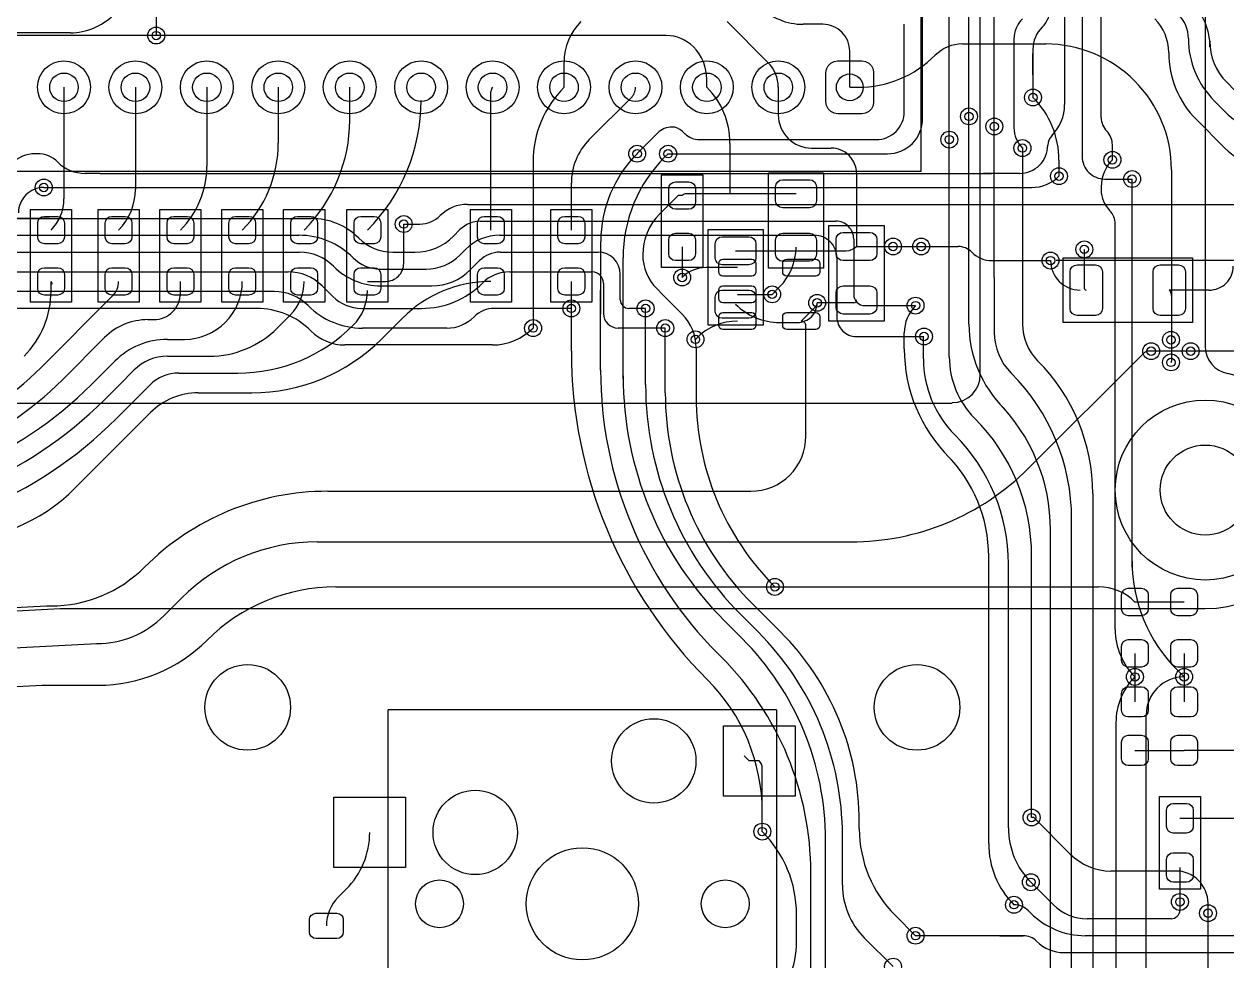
# Model space of a CAD drawing. Header units: millimetres. Extents: x -180 to 205, y -360 to 140.
# Drawn here: x 140 to 182.77, y 84.15 to 117.46 of the extents above; entities that cross this region are included whole.
import ezdxf

# ---------------------------------------------------------------- set-up
doc = ezdxf.new("R2010")
doc.units = ezdxf.units.MM
for name, color, linetype, lineweight, true_color in [('bordo3', 86, 'Continuous', 25, 0x108001), ('livello 1', 216, 'Continuous', 25, 0x800080), ('livello 2', 1, 'Continuous', 25, 0xff0000), ('livello 3', 30, 'Continuous', 25, 0xff7f00), ('livello 4', 136, 'Continuous', 25, 0x008080)]:
    doc.layers.add(name, color=color, linetype=linetype, lineweight=lineweight, true_color=true_color)

msp = doc.modelspace()

# ---------------------------------------------------------------- linework, layer by layer
at = {"layer": 'bordo3'}
for p, q in [((174, 105), (174, 129)), ((182, 129), (182, 106.012)), ((120.065, 95.574), (141.282, 96.685)), ((141.282, 96.685), (182, 96.679))]:
    msp.add_line(p, q, dxfattribs=at)
at = {"layer": 'bordo3', "flags": 128}
for points in [[(174, 104.925), (174, 105)], [(173, 103.97), (119.157, 103.97)]]:
    msp.add_lwpolyline(points, dxfattribs=at)
at = {"layer": 'bordo3'}
for radius in [3.2, 1.6]:
    msp.add_circle((182, 100.894), radius, dxfattribs=at)
for centre, radius, start, end in [((183, 106.012), 1, 180, 258.9442), ((173, 105), 1, 270, 0), ((182, 100.894), 4.215, 269.991, 78.9442)]:
    msp.add_arc(centre, radius, start, end, dxfattribs=at)
at = {"layer": 'livello 1', "color": 163, "true_color": 0x4d7fc4, "flags": 128}
for points in [[(144.7, 127.75), (144.7, 117.05)], [(177.625, 121.544), (177.625, 112.753)], [(178.3, 114.133), (178.3, 121.789)], [(177, 121.45), (177, 114.598)], [(171.952, 114.102), (171.952, 119.025)], [(173.6, 114.177), (173.6, 119.326)], [(174.5, 113.819), (174.5, 119.167)], [(172.9, 113.35), (172.9, 118.65)], [(171.3, 114.35), (171.3, 117.459)], [(141.647, 117.15), (136.5, 117.15)], [(175.2, 116.926), (175.2, 113.774)], [(175.875, 116.564), (175.875, 115.65)], [(175.875, 115.65), (175.875, 116.409)], [(159.2, 115.21), (159.2, 116.101)], [(168.51, 115.725), (168.531, 115.856), (168.591, 115.975), (168.685, 116.069), (168.804, 116.129), (168.935, 116.15), (169.785, 116.15), (169.916, 116.129), (170.035, 116.069), (170.129, 115.975), (170.189, 115.856), (170.21, 115.725), (170.21, 114.695), (170.189, 114.564), (170.129, 114.445), (170.035, 114.351), (169.916, 114.291), (169.785, 114.27), (168.935, 114.27), (168.804, 114.291), (168.685, 114.351), (168.591, 114.445), (168.531, 114.564), (168.51, 114.695), (168.51, 115.725)], [(175.875, 115.65), (175.875, 114.85)], [(162.248, 113.302), (162.531, 113.586)], [(163.4, 113.65), (163.48, 113.57)], [(164.011, 113.35), (170.3, 113.35)], [(162.248, 113.302), (161.803, 112.858)], [(162.248, 113.302), (161.943, 112.998)], [(178.7, 112.633), (178.7, 113.167)], [(140.476, 112.85), (140.4, 112.85)], [(162.9, 112.85), (170.7, 112.85)], [(142.7, 112.15), (142.166, 112.15)], [(142.7, 112.15), (174.1, 112.15)], [(175.4, 112.15), (174.1, 112.15)], [(174.1, 112.15), (174.4, 112.15)], [(140.7, 111.65), (175.834, 111.65)], [(178.428, 111.95), (179.4, 111.95)], [(155.766, 111.05), (174.5, 111.05)], [(174.5, 111.05), (181.7, 111.05)], [(181.7, 111.05), (193.5, 111.05)], [(181.7, 111.05), (184.4, 111.05)], [(140.9, 110.55), (133.049, 110.55)], [(138.731, 110.55), (140.8, 110.55)], [(140.8, 110.55), (140.9, 110.55)], [(140.9, 110.55), (150.21, 110.55)], [(156.224, 110.45), (160.9, 110.45)], [(160.9, 110.45), (167.5, 110.45)], [(167.5, 110.45), (168.866, 110.45)], [(139.4, 109.95), (140.6, 109.95)], [(140.6, 109.95), (149.769, 109.95)], [(140.6, 109.95), (140.7, 109.95)], [(153.5, 110.35), (154.076, 110.35)], [(155.266, 109.916), (155.5, 110.15)], [(156.907, 109.95), (157.6, 109.95)], [(157.6, 109.95), (167.3, 109.95)], [(167.3, 109.95), (168.1, 109.95)], [(169.5, 109.816), (169.5, 107.85)], [(170.9, 109.55), (173.217, 109.55)], [(137.9, 109.35), (149.793, 109.35)], [(153.107, 109.35), (153.9, 109.35)], [(155.495, 109.245), (155.7, 109.45)], [(156.924, 109.35), (160.41, 109.35)], [(164.7, 108.95), (164.711, 109.007), (164.744, 109.056), (164.793, 109.089), (164.85, 109.1), (165.875, 109.1), (165.932, 109.089), (165.981, 109.056), (166.014, 109.007), (166.025, 108.95), (166.025, 108.65), (166.014, 108.593), (165.981, 108.544), (165.932, 108.511), (165.875, 108.5), (164.85, 108.5), (164.793, 108.511), (164.744, 108.544), (164.711, 108.593), (164.7, 108.65), (164.7, 108.95)], [(166.975, 108.95), (166.986, 109.007), (167.019, 109.056), (167.068, 109.089), (167.125, 109.1), (168.15, 109.1), (168.207, 109.089), (168.256, 109.056), (168.289, 109.007), (168.3, 108.95), (168.3, 108.65), (168.289, 108.593), (168.256, 108.544), (168.207, 108.511), (168.15, 108.5), (167.125, 108.5), (167.068, 108.511), (167.019, 108.544), (166.986, 108.593), (166.975, 108.65), (166.975, 108.95)], [(168.9, 109.15), (168.9, 107.05)], [(132.049, 108.65), (149.393, 108.65)], [(152.666, 108.75), (154.3, 108.75)], [(155.866, 108.716), (156.2, 109.05)], [(157.266, 108.65), (159.7, 108.65)], [(159.7, 108.65), (160.2, 108.65)], [(159.7, 108.65), (160.193, 108.65)], [(165.363, 108.8), (164.245, 108.8)], [(174.424, 109.05), (176.5, 109.05)], [(177.8, 109.05), (176.7, 109.05)], [(191.35, 109.05), (177.8, 109.05)], [(160.6, 108.25), (160.6, 107.169)], [(161.2, 107.65), (161.2, 108.56)], [(148.893, 107.95), (131.631, 107.95)], [(150.6, 108.15), (150.976, 107.774)], [(152.69, 108.15), (154.5, 108.15)], [(164.7, 108), (164.711, 108.057), (164.744, 108.106), (164.793, 108.139), (164.85, 108.15), (165.875, 108.15), (165.932, 108.139), (165.981, 108.106), (166.014, 108.057), (166.025, 108), (166.025, 107.7), (166.014, 107.643), (165.981, 107.594), (165.932, 107.561), (165.875, 107.55), (164.85, 107.55), (164.793, 107.561), (164.744, 107.594), (164.711, 107.643), (164.7, 107.7), (164.7, 108)], [(165.363, 107.85), (166.6, 107.85)], [(168.138, 107.401), (167.638, 106.9)], [(169.9, 107.45), (171.7, 107.45)], [(147.8, 107.35), (130.3, 107.35)], [(148.269, 107.35), (147.8, 107.35)], [(152, 107.35), (154.127, 107.35)], [(159.46, 107.35), (156.724, 107.35)], [(162.1, 107.35), (161.5, 107.35)], [(164.7, 107.05), (164.711, 107.107), (164.744, 107.156), (164.793, 107.189), (164.85, 107.2), (165.875, 107.2), (165.932, 107.189), (165.981, 107.156), (166.014, 107.107), (166.025, 107.05), (166.025, 106.75), (166.014, 106.693), (165.981, 106.644), (165.932, 106.611), (165.875, 106.6), (164.85, 106.6), (164.793, 106.611), (164.744, 106.644), (164.711, 106.693), (164.7, 106.75), (164.7, 107.05)], [(166.975, 107.05), (166.986, 107.107), (167.019, 107.156), (167.068, 107.189), (167.125, 107.2), (168.15, 107.2), (168.207, 107.189), (168.256, 107.156), (168.289, 107.107), (168.3, 107.05), (168.3, 106.75), (168.289, 106.693), (168.256, 106.644), (168.207, 106.611), (168.15, 106.6), (167.125, 106.6), (167.068, 106.611), (167.019, 106.644), (166.986, 106.693), (166.975, 106.75), (166.975, 107.05)], [(155.034, 106.65), (152.031, 106.65)], [(162.8, 106.65), (161.12, 106.65)], [(167.8, 102.809), (167.8, 106.737)], [(163.93, 106.306), (163.873, 106.25)], [(169.6, 106.35), (172, 106.35)], [(153.5, 106.05), (151.407, 106.05)], [(156.652, 106.05), (153.5, 106.05)], [(179.803, 105.753), (175.716, 101.666)], [(191.282, 105.832), (179.993, 105.832)], [(150.8, 100.85), (165.841, 100.85)], [(150.428, 99.05), (169.4, 99.05)], [(151.087, 97.45), (178.202, 97.45)], [(179.263, 96.425), (179.172, 96.443), (179.095, 96.495), (179.043, 96.572), (179.025, 96.662), (179.025, 97.162), (179.043, 97.253), (179.095, 97.33), (179.172, 97.382), (179.263, 97.4), (179.738, 97.4), (179.828, 97.382), (179.905, 97.33), (179.957, 97.253), (179.975, 97.162), (179.975, 96.662), (179.957, 96.572), (179.905, 96.495), (179.828, 96.443), (179.738, 96.425), (179.263, 96.425)], [(181.013, 96.425), (180.922, 96.443), (180.845, 96.495), (180.793, 96.572), (180.775, 96.662), (180.775, 97.162), (180.793, 97.253), (180.845, 97.33), (180.922, 97.382), (181.013, 97.4), (181.488, 97.4), (181.578, 97.382), (181.655, 97.33), (181.707, 97.253), (181.725, 97.162), (181.725, 96.662), (181.707, 96.572), (181.655, 96.495), (181.578, 96.443), (181.488, 96.425), (181.013, 96.425)], [(125.1, 95.95), (140.8, 96.773)], [(140.8, 96.773), (140.957, 96.773)], [(144.975, 96.425), (145.6, 97.05)], [(181.25, 96.912), (179.5, 96.912)], [(8.982, 88.432), (142.582, 95.434)], [(179.263, 94.6), (179.172, 94.618), (179.095, 94.67), (179.043, 94.747), (179.025, 94.837), (179.025, 95.337), (179.043, 95.428), (179.095, 95.505), (179.172, 95.557), (179.263, 95.575), (179.738, 95.575), (179.828, 95.557), (179.905, 95.505), (179.957, 95.428), (179.975, 95.337), (179.975, 94.837), (179.957, 94.747), (179.905, 94.67), (179.828, 94.618), (179.738, 94.6), (179.263, 94.6)], [(181.013, 94.6), (180.922, 94.618), (180.845, 94.67), (180.793, 94.747), (180.775, 94.837), (180.775, 95.337), (180.793, 95.428), (180.845, 95.505), (180.922, 95.557), (181.013, 95.575), (181.488, 95.575), (181.578, 95.557), (181.655, 95.505), (181.707, 95.428), (181.725, 95.337), (181.725, 94.837), (181.707, 94.747), (181.655, 94.67), (181.578, 94.618), (181.488, 94.6), (181.013, 94.6)], [(179.5, 95.087), (179.5, 93.362)], [(181.25, 95.087), (181.25, 93.362)], [(7.036, 86.95), (140.636, 93.952)], [(140.636, 93.952), (142.641, 93.952)], [(179.738, 93.9), (179.828, 93.882), (179.905, 93.83), (179.957, 93.753), (179.975, 93.662), (179.975, 93.062), (179.957, 92.972), (179.905, 92.895), (179.828, 92.843), (179.738, 92.825), (179.263, 92.825), (179.172, 92.843), (179.095, 92.895), (179.043, 92.972), (179.025, 93.062), (179.025, 93.662), (179.043, 93.753), (179.095, 93.83), (179.172, 93.882), (179.263, 93.9), (179.738, 93.9)], [(181.488, 93.9), (181.578, 93.882), (181.655, 93.83), (181.707, 93.753), (181.725, 93.662), (181.725, 93.062), (181.707, 92.972), (181.655, 92.895), (181.578, 92.843), (181.488, 92.825), (181.013, 92.825), (180.922, 92.843), (180.845, 92.895), (180.793, 92.972), (180.775, 93.062), (180.775, 93.662), (180.793, 93.753), (180.845, 93.83), (180.922, 93.882), (181.013, 93.9), (181.488, 93.9)], [(164.867, 90.013), (164.867, 92.513), (167.417, 92.513), (167.417, 90.013), (164.867, 90.013)], [(179.738, 92.175), (179.828, 92.157), (179.905, 92.105), (179.957, 92.028), (179.975, 91.937), (179.975, 91.337), (179.957, 91.247), (179.905, 91.17), (179.828, 91.118), (179.738, 91.1), (179.263, 91.1), (179.172, 91.118), (179.095, 91.17), (179.043, 91.247), (179.025, 91.337), (179.025, 91.937), (179.043, 92.028), (179.095, 92.105), (179.172, 92.157), (179.263, 92.175), (179.738, 92.175)], [(181.488, 92.175), (181.578, 92.157), (181.655, 92.105), (181.707, 92.028), (181.725, 91.937), (181.725, 91.337), (181.707, 91.247), (181.655, 91.17), (181.578, 91.118), (181.488, 91.1), (181.013, 91.1), (180.922, 91.118), (180.845, 91.17), (180.793, 91.247), (180.775, 91.337), (180.775, 91.937), (180.793, 92.028), (180.845, 92.105), (180.922, 92.157), (181.013, 92.175), (181.488, 92.175)], [(179.5, 91.637), (181.25, 91.637)], [(191.1, 91.637), (181.25, 91.637)], [(165.787, 91.263), (165.6, 91.45)], [(166.142, 91.263), (165.787, 91.263)], [(166.25, 88.75), (166.25, 91.001)], [(151.017, 87.473), (151.017, 89.973), (153.567, 89.973), (153.567, 87.473), (151.017, 87.473)], [(175.9, 89.25), (175.826, 89.25)], [(177.2, 87.95), (175.9, 89.25)], [(180.955, 87.35), (178.649, 87.35)], [(176.6, 86.15), (175.8, 86.95)], [(151.174, 86.424), (151.457, 86.707)], [(181.1, 86.25), (181.1, 85.966)], [(182.1, 85.85), (182.1, 86.205)], [(151.125, 85.85), (151.211, 85.833), (151.284, 85.784), (151.333, 85.711), (151.35, 85.625), (151.35, 85.175), (151.333, 85.089), (151.284, 85.016), (151.211, 84.967), (151.125, 84.95), (150.375, 84.95), (150.289, 84.967), (150.216, 85.016), (150.167, 85.089), (150.15, 85.175), (150.15, 85.625), (150.167, 85.711), (150.216, 85.784), (150.289, 85.833), (150.375, 85.85), (151.125, 85.85)], [(175.8, 85.85), (175.712, 85.938)], [(178.9, 85.65), (177.807, 85.65)], [(180.784, 85.65), (178.9, 85.65)], [(175.53, 85.05), (171.7, 85.05)], [(174.7, 85.05), (175.53, 85.05)], [(191.2, 85.05), (177.731, 85.05)], [(176.978, 84.45), (195.337, 84.45)]]:
    msp.add_lwpolyline(points, dxfattribs=at)
for points in [[(141.647, 117.15, 0.414214), (143.8, 119.303)], [(176.2, 117.35, 0.198914), (176.5, 118.074)], [(175.5, 117.65, 0.198914), (175.2, 116.926)], [(159.8, 117.55, 0.198912), (159.2, 116.101)], [(176.2, 117.35, 0.198911), (175.875, 116.564)], [(170.3, 113.35, 0.414214), (171.3, 114.35)], [(176.541, 113.491, 0.198911), (177, 114.598)], [(163.043, 113.798, 0.198885), (162.531, 113.586)], [(163.4, 113.65, 0.198911), (163.043, 113.798)], [(170.7, 112.85, 0.414214), (171.952, 114.102)], [(175.2, 113.774, 0.198914), (175.5, 113.05)], [(178.3, 114.133, 0.19891), (178.5, 113.65)], [(163.48, 113.57, 0.198861), (163.508, 113.558)], [(163.508, 113.558, 0.198907), (164.011, 113.35)], [(176.541, 113.491, 0.198915), (176.4, 113.15)], [(178.7, 113.167, 0.19891), (178.5, 113.65)], [(175.4, 112.15, 0.414214), (176.4, 113.15)], [(140.4, 112.85, 0.414214), (139.2, 111.65)], [(141.2, 112.55, 0.198914), (140.476, 112.85)], [(141.2, 112.55, 0.198913), (142.166, 112.15)], [(161.803, 112.858, 0.199216), (161.8, 112.85)], [(177.625, 112.753, 0.414214), (178.428, 111.95)], [(175.834, 111.65, 0.198913), (176.8, 112.05)], [(155.766, 111.05, 0.198913), (154.8, 110.65)], [(151.9, 109.85, 0.198911), (150.21, 110.55)], [(154.076, 110.35, 0.198914), (154.8, 110.65)], [(156.224, 110.45, 0.198914), (155.5, 110.15)], [(169.5, 109.816, 0.414214), (168.866, 110.45)], [(151.7, 109.15, 0.198913), (149.769, 109.95)], [(156.907, 109.95, 0.198912), (155.7, 109.45)], [(168.9, 109.15, 0.414214), (168.1, 109.95)], [(151.9, 109.85, 0.198912), (153.107, 109.35)], [(153.9, 109.35, 0.198912), (155.266, 109.916)], [(173.7, 109.35, 0.19891), (173.217, 109.55)], [(151, 108.85, 0.198912), (149.793, 109.35)], [(151.7, 109.15, 0.198913), (152.666, 108.75)], [(154.3, 108.75, 0.198911), (155.495, 109.245)], [(156.924, 109.35, 0.198914), (156.2, 109.05)], [(161.2, 108.56, 0.414139), (160.41, 109.35)], [(173.7, 109.35, 0.198914), (174.424, 109.05)], [(150.6, 108.15, 0.198912), (149.393, 108.65)], [(151, 108.85, 0.198911), (152.69, 108.15)], [(154.5, 108.15, 0.198912), (155.866, 108.716)], [(157.266, 108.65, 0.198913), (156.3, 108.25)], [(160.6, 108.25, 0.414214), (160.2, 108.65)], [(164.245, 108.8, 0.198913), (163.4, 108.45)], [(154.127, 107.35, 0.198912), (156.3, 108.25)], [(150.1, 107.45, 0.198912), (148.893, 107.95)], [(169.5, 107.85, 0.414214), (169.9, 107.45)], [(150.1, 107.45, 0.198913), (152.031, 106.65)], [(150.976, 107.774, 0.198926), (152, 107.35)], [(161.2, 107.65, 0.414214), (161.5, 107.35)], [(168.138, 107.401, 0.199006), (168.2, 107.55)], [(150.2, 106.55, 0.198913), (148.269, 107.35)], [(155.034, 106.65, 0.198913), (156, 107.05)], [(156.724, 107.35, 0.198914), (156, 107.05)], [(160.6, 107.169, 0.414214), (161.12, 106.65)], [(168.9, 107.05, 0.414214), (169.6, 106.35)], [(150.2, 106.55, 0.198912), (151.407, 106.05)], [(156.652, 106.05, 0.198912), (158.1, 106.65)], [(165.363, 106.9, 0.198914), (163.93, 106.306)], [(167.8, 106.737, 0.414214), (167.638, 106.9)], [(179.993, 105.832, 0.198856), (179.803, 105.753)], [(165.841, 100.85, 0.414214), (167.8, 102.809)], [(169.4, 99.05, 0.198912), (175.716, 101.666)], [(150.8, 100.85, 0.198912), (144.282, 98.15)], [(150.428, 99.05, 0.198912), (145.6, 97.05)], [(140.957, 96.773, 0.198912), (144.282, 98.15)], [(151.087, 97.45, 0.198912), (146.5, 95.55)], [(179.5, 96.912, 0.198911), (178.202, 97.45)], [(142.582, 95.434, 0.198913), (144.975, 96.425)], [(142.641, 93.952, 0.198913), (146.5, 95.55)], [(166.25, 91.001, 0.19891), (166.142, 91.263)], [(151.457, 86.707, 0.198919), (152.292, 88.723)], [(177.2, 87.95, 0.198912), (178.649, 87.35)], [(182.1, 86.205, 0.414214), (180.955, 87.35)], [(151.174, 86.424, 0.198926), (150.75, 85.4)], [(175.712, 85.938, 0.198885), (175.2, 86.15)], [(176.6, 86.15, 0.198912), (177.807, 85.65)], [(175.8, 85.85, 0.198913), (177.731, 85.05)], [(180.784, 85.65, 0.414214), (181.1, 85.966)], [(176.004, 84.854, 0.198912), (175.53, 85.05)], [(176.004, 84.854, 0.198912), (176.978, 84.45)]]:
    msp.add_lwpolyline(points, format="xyb", dxfattribs=at)
at = {"layer": 'livello 1', "color": 7, "true_color": 0xececec}
for centre in [(144.7, 117.05), (175.875, 114.85), (173.6, 114.177), (174.5, 113.819), (172.9, 113.35), (175.5, 113.05), (161.8, 112.85), (162.9, 112.85), (178.7, 112.633), (176.8, 112.05), (179.4, 111.95), (140.7, 111.65), (153.5, 110.35), (170.9, 109.55), (171.9, 109.55), (177.7, 109.45), (176.5, 109.05), (163.4, 108.45), (166.6, 107.85), (168.2, 107.55), (159.46, 107.35), (162.1, 107.35), (171.7, 107.45), (158.1, 106.65), (162.8, 106.65), (163.873, 106.25), (172, 106.35), (180.782, 106.232), (180.079, 105.832), (181.482, 105.832), (180.782, 105.432), (166.7, 97.45), (179.5, 94.25), (181.25, 94.25), (175.826, 89.25), (166.25, 88.75), (175.8, 86.95), (175.2, 86.15), (181.1, 86.25), (182.1, 85.85), (171.7, 85.05), (170.9, 83.95)]:
    msp.add_circle(centre, 0.3, dxfattribs=at)
at = {"layer": 'livello 1', "color": 7}
for centre, radius in [((144.7, 117.05), 0.15), ((141.42, 115.21), 0.508), ((143.96, 115.21), 0.508), ((146.5, 115.21), 0.508), ((149.04, 115.21), 0.508), ((151.58, 115.21), 0.508), ((154.12, 115.21), 0.508), ((156.66, 115.21), 0.508), ((159.2, 115.21), 0.508), ((161.74, 115.21), 0.508), ((164.28, 115.21), 0.508), ((166.82, 115.21), 0.508), ((169.36, 115.21), 0.475), ((175.875, 114.85), 0.15), ((173.6, 114.177), 0.15), ((174.5, 113.819), 0.15), ((172.9, 113.35), 0.15), ((161.8, 112.85), 0.15), ((162.9, 112.85), 0.15), ((175.5, 113.05), 0.15), ((178.7, 112.633), 0.15), ((176.8, 112.05), 0.15), ((179.4, 111.95), 0.15), ((140.7, 111.65), 0.15), ((153.5, 110.35), 0.15), ((170.9, 109.55), 0.15), ((171.9, 109.55), 0.15), ((177.7, 109.45), 0.15), ((176.5, 109.05), 0.15), ((163.4, 108.45), 0.15), ((166.6, 107.85), 0.15), ((159.46, 107.35), 0.15), ((162.1, 107.35), 0.15), ((168.2, 107.55), 0.15), ((171.7, 107.45), 0.15), ((158.1, 106.65), 0.15), ((162.8, 106.65), 0.15), ((163.873, 106.25), 0.15), ((172, 106.35), 0.15), ((180.782, 106.232), 0.15), ((180.079, 105.832), 0.15), ((181.482, 105.832), 0.15), ((180.782, 105.432), 0.15), ((166.7, 97.45), 0.15), ((147.952, 93.168), 1.524), ((171.752, 93.168), 1.524), ((179.5, 94.25), 0.15), ((181.25, 94.25), 0.15), ((162.392, 91.263), 1.5), ((156.042, 88.723), 1.5), ((175.826, 89.25), 0.15), ((166.25, 88.75), 0.15), ((159.852, 86.183), 1.994), ((154.772, 86.183), 0.851), ((164.932, 86.183), 0.851), ((175.8, 86.95), 0.15), ((181.1, 86.25), 0.15), ((175.2, 86.15), 0.15), ((182.1, 85.85), 0.15), ((171.7, 85.05), 0.15)]:
    msp.add_circle(centre, radius, dxfattribs=at)
at = {"layer": 'livello 1', "color": 163, "true_color": 0x4d7fc4}
for centre in [(141.42, 115.21), (143.96, 115.21), (146.5, 115.21), (149.04, 115.21), (151.58, 115.21), (154.12, 115.21), (156.66, 115.21), (159.2, 115.21), (161.74, 115.21), (164.28, 115.21), (166.82, 115.21)]:
    msp.add_circle(centre, 0.94, dxfattribs=at)
at = {"layer": 'livello 2', "color": 22, "true_color": 0xc83434, "flags": 128}
for points in [[(166.164, 118.086, 0.198912), (167.7, 117.45)], [(182.169, 116.65, 0.198914), (181.511, 118.239)], [(180.7, 116.45, 0.198911), (180.205, 117.645)], [(181.4, 116.95, 0.198928), (181.046, 117.804)], [(169.36, 116.49, 0.414214), (168.4, 117.45)], [(163.8, 116.65, 0.198913), (162.834, 117.05)], [(181.4, 116.95, 0.198906), (182.319, 114.731)], [(182.16, 116.85, 0.198912), (182.766, 115.388)], [(164.28, 115.491, 0.198912), (163.8, 116.65)], [(169.648, 115.21, 0.198912), (172.4, 116.35)], [(173.366, 116.75, 0.198913), (172.4, 116.35)], [(180.8, 112.277, 0.414214), (176.327, 116.75)], [(180.7, 116.45, 0.19891), (181.69, 114.06)], [(166.82, 115.21, 0.198912), (166.452, 116.098)], [(156.66, 115.21, 0.199028), (156.6, 115.065)], [(159.2, 115.21, 0.198912), (158.1, 112.554)], [(161.584, 114.834, 0.198949), (161.74, 115.21)], [(165.1, 113.23, 0.198913), (164.28, 115.21)], [(152.21, 110.135, 0.198909), (154.12, 114.746)], [(176.8, 112.616, 0.198913), (175.875, 114.85)], [(166.82, 114.23, 0.414214), (168, 113.05)], [(182.7, 114.35, 0.198913), (185.054, 113.375)], [(149.96, 110.135, 0.198912), (151.58, 114.046)], [(160.1, 113.35, 0.198912), (159.46, 111.805)], [(147.76, 110.135, 0.198912), (149.04, 113.225)], [(169.6, 112.15, 0.414214), (168.7, 113.05)], [(182.7, 113.05, 0.198905), (184.933, 112.125)], [(161.8, 112.85, 0.198913), (160.509, 109.732)], [(162.786, 112.736, 0.198912), (161.3, 109.15)], [(178.7, 112.633, 0.198913), (178.3, 111.667)], [(145.56, 110.135, 0.198913), (146.5, 112.404)], [(140.7, 111.65, 0.414214), (139.8, 110.75)], [(140.96, 110.135, 0.198911), (141.42, 111.245)], [(143.36, 110.135, 0.198912), (143.96, 111.583)], [(163.551, 111.425, 0.198915), (163.4, 111.362)], [(178.3, 111.557, 0.198914), (178.6, 110.833)], [(178.8, 110.35, 0.19891), (178.6, 110.833)], [(162.607, 110.714, 0.19891), (162, 109.25)], [(166.867, 108.117, 0.198922), (167.45, 109.525)], [(169.238, 109.4, 0.19891), (169.6, 109.55)], [(162, 109.25, 0.198911), (162.495, 108.055)], [(152.86, 108.31, 0.414214), (153.5, 108.95)], [(176.5, 109.05, 0.414214), (177.55, 108)], [(182.746, 108.25, 0.198927), (182.996, 108.854)], [(141, 108.213, 0.198923), (140.96, 108.31)], [(143.148, 107.798, 0.198885), (143.36, 108.31)], [(145.7, 106.25, 0.414214), (147.76, 108.31)], [(149.465, 107.115, 0.198924), (149.96, 108.31)], [(156.6, 108.31, 0.198912), (153.459, 107.009)], [(182.142, 108, 0.198915), (182.746, 108.25)], [(140, 105.65, 0.198912), (140.96, 107.968)], [(144.617, 106.95, 0.414214), (145.56, 107.893)], [(151.7, 106.75, 0.198911), (152.21, 107.981)], [(177.7, 108.071, 0.414214), (177.771, 108)], [(180.8, 107.808, 0.198931), (180.721, 108)], [(165.3, 107.5, 0.198912), (166.869, 106.85)], [(167.5, 106.85, 0.414214), (168.2, 107.55)], [(169.5, 107.55, 0.414214), (169.6, 107.65)], [(171.7, 107.45, 0.198913), (171.3, 106.484)], [(144.4, 106.95, 0.198912), (142.864, 106.314)], [(160.5, 107.15, 0.198907), (160.509, 107.171)], [(163.9, 105.95, 0.198911), (163.405, 107.145)], [(146.586, 105.65, 0.198912), (149, 106.65)], [(147.596, 105.05, 0.198913), (151.7, 106.75)], [(173.6, 106.794, 0.198912), (174.843, 103.793)], [(175.5, 106.79, 0.19889), (176.039, 105.489)], [(145.1, 106.25, 0.198913), (143.222, 105.472)], [(148.1, 104.35, 0.198912), (152.709, 106.259)], [(172, 106.35, 0.414214), (171.981, 106.331)], [(174.5, 106.498, 0.198912), (175.1, 105.05)], [(145.1, 105.65, 0.198911), (143.905, 105.155)], [(159.46, 105.835, 0.198912), (164.3, 94.15)], [(171.3, 105.908, 0.198913), (172.899, 102.049)], [(132.626, 101.95, 0.198911), (140.605, 105.255)], [(171.981, 105.552, 0.198913), (173.1, 102.85)], [(172.9, 105.623, 0.198925), (173.8, 103.45)], [(178, 100.755, 0.198913), (176.039, 105.489)], [(180.782, 105.432, 0.198595), (180.8, 105.475)], [(132.743, 101.25, 0.198913), (141.376, 104.826)], [(145.5, 105.05, 0.198926), (144.476, 104.626)], [(160.5, 105.15, 0.198914), (164.672, 95.078)], [(161.3, 104.95, 0.198911), (164.906, 96.244)], [(177.25, 99.859, 0.198913), (175.1, 105.05)], [(132.5, 100.55, 0.198912), (142.401, 104.651)], [(162.1, 104.65, 0.198912), (165.494, 96.456)], [(132.6, 99.85, 0.198911), (142.843, 104.093)], [(146.19, 104.35, 0.198902), (144.5, 103.65)], [(162.8, 104.35, 0.198914), (165.911, 96.839)], [(163.9, 104.21, 0.198912), (166.7, 97.45)], [(176.5, 99.463, 0.198912), (174.6, 104.05)], [(132.7, 99.05, 0.198914), (143.284, 103.434)], [(175.826, 98.56, 0.198912), (173.8, 103.45)], [(175, 98.263, 0.198912), (173.1, 102.85)], [(174.3, 98.529, 0.198912), (172.8, 102.15)], [(137.2, 99.05, 0.198902), (141.809, 100.959)], [(179.4, 98.35, 0.198912), (180.991, 94.509)], [(169.1, 88.607, 0.198912), (166.1, 95.85)], [(169.7, 89.09, 0.198912), (166.9, 95.85)], [(178.8, 95.94, 0.198902), (179.5, 94.25)], [(168.5, 88.45, 0.198911), (165.53, 95.62)], [(167.976, 87.283, 0.198914), (164.8, 94.95)], [(166.25, 89.442, 0.198912), (164.3, 94.15)], [(179.5, 94.25, 0.198912), (178.825, 92.62)], [(181.25, 94.25, 0.414214), (179.9, 92.9)], [(167.468, 85.808, 0.198909), (166.25, 88.75)], [(169.7, 88.85, 0.198912), (170.973, 85.777)], [(175, 88.881, 0.198913), (175.8, 86.95)], [(174.3, 88.323, 0.198912), (175.2, 86.15)], [(169.1, 86.85, 0.198913), (169.878, 84.972)], [(166.5, 82.5, 0.198911), (167.469, 84.838)]]:
    msp.add_lwpolyline(points, format="xyb", dxfattribs=at)
for points in [[(166.452, 116.098), (165, 117.55)], [(168.4, 117.45), (167.7, 117.45)], [(144.7, 117.05), (137.4, 117.05)], [(147.925, 117.05), (144.7, 117.05)], [(161.1, 117.05), (147.925, 117.05)], [(162.834, 117.05), (161.1, 117.05)], [(169.36, 115.21), (169.36, 116.49)], [(173.366, 116.75), (176.327, 116.75)], [(168.51, 115.725), (168.531, 115.856), (168.591, 115.975), (168.685, 116.069), (168.804, 116.129), (168.935, 116.15), (169.785, 116.15), (169.916, 116.129), (170.035, 116.069), (170.129, 115.975), (170.189, 115.856), (170.21, 115.725), (170.21, 114.695), (170.189, 114.564), (170.129, 114.445), (170.035, 114.351), (169.916, 114.291), (169.785, 114.27), (168.935, 114.27), (168.804, 114.291), (168.685, 114.351), (168.591, 114.445), (168.531, 114.564), (168.51, 114.695), (168.51, 115.725)], [(164.28, 115.21), (164.28, 115.491)], [(141.42, 115.21), (141.42, 111.245)], [(143.96, 115.21), (143.96, 111.583)], [(146.5, 115.21), (146.5, 112.404)], [(149.04, 115.21), (149.04, 113.225)], [(151.58, 114.046), (151.58, 115.21)], [(156.6, 110.135), (156.6, 115.065)], [(166.82, 115.21), (166.82, 114.23)], [(169.36, 115.21), (169.648, 115.21)], [(182.766, 115.388), (183.052, 115.102)], [(160.1, 113.35), (161.584, 114.834)], [(182.7, 114.35), (182.319, 114.731)], [(173.6, 112.95), (173.6, 114.177)], [(173.6, 112.95), (173.6, 114.026)], [(174.5, 108.45), (174.5, 113.819)], [(182.7, 113.05), (181.69, 114.06)], [(172.9, 109.05), (172.9, 113.35)], [(165.1, 113.23), (165.1, 111.425)], [(168, 113.05), (168.7, 113.05)], [(173.6, 109.25), (173.6, 112.95)], [(175.5, 113.05), (175.5, 106.79)], [(158.1, 112.554), (158.1, 106.65)], [(162.9, 112.85), (162.786, 112.736)], [(162.883, 112.85), (162.9, 112.85)], [(176.8, 112.616), (176.8, 112.05)], [(169.6, 112.15), (169.6, 109.55)], [(180.8, 112.277), (180.8, 105.475)], [(159.46, 110.135), (159.46, 111.805)], [(163.163, 110.875), (163.072, 110.893), (162.995, 110.945), (162.943, 111.022), (162.925, 111.112), (162.925, 111.612), (162.943, 111.703), (162.995, 111.78), (163.072, 111.832), (163.163, 111.85), (163.638, 111.85), (163.728, 111.832), (163.805, 111.78), (163.857, 111.703), (163.875, 111.612), (163.875, 111.112), (163.857, 111.022), (163.805, 110.945), (163.728, 110.893), (163.638, 110.875), (163.163, 110.875)], [(167.925, 111.925), (168.021, 111.906), (168.102, 111.852), (168.156, 111.771), (168.175, 111.675), (168.175, 111.175), (168.156, 111.079), (168.102, 110.998), (168.021, 110.944), (167.925, 110.925), (166.975, 110.925), (166.879, 110.944), (166.798, 110.998), (166.744, 111.079), (166.725, 111.175), (166.725, 111.675), (166.744, 111.771), (166.798, 111.852), (166.879, 111.906), (166.975, 111.925), (167.925, 111.925)], [(178.3, 111.667), (178.3, 111.557)], [(179.4, 98.154), (179.4, 111.95)], [(163.255, 111.362), (162.607, 110.714)], [(163.4, 111.362), (163.255, 111.362)], [(165.1, 111.425), (163.551, 111.425)], [(167.45, 111.425), (165.1, 111.425)], [(140.723, 109.647), (140.632, 109.666), (140.555, 109.717), (140.503, 109.794), (140.485, 109.885), (140.485, 110.385), (140.503, 110.476), (140.555, 110.553), (140.632, 110.604), (140.723, 110.622), (141.198, 110.622), (141.288, 110.604), (141.365, 110.553), (141.417, 110.476), (141.435, 110.385), (141.435, 109.885), (141.417, 109.794), (141.365, 109.717), (141.288, 109.666), (141.198, 109.647), (140.723, 109.647)], [(143.123, 109.647), (143.032, 109.666), (142.955, 109.717), (142.903, 109.794), (142.885, 109.885), (142.885, 110.385), (142.903, 110.476), (142.955, 110.553), (143.032, 110.604), (143.123, 110.622), (143.598, 110.622), (143.688, 110.604), (143.765, 110.553), (143.817, 110.476), (143.835, 110.385), (143.835, 109.885), (143.817, 109.794), (143.765, 109.717), (143.688, 109.666), (143.598, 109.647), (143.123, 109.647)], [(145.323, 109.647), (145.232, 109.666), (145.155, 109.717), (145.103, 109.794), (145.085, 109.885), (145.085, 110.385), (145.103, 110.476), (145.155, 110.553), (145.232, 110.604), (145.323, 110.622), (145.798, 110.622), (145.888, 110.604), (145.965, 110.553), (146.017, 110.476), (146.035, 110.385), (146.035, 109.885), (146.017, 109.794), (145.965, 109.717), (145.888, 109.666), (145.798, 109.647), (145.323, 109.647)], [(147.523, 109.647), (147.432, 109.666), (147.355, 109.717), (147.303, 109.794), (147.285, 109.885), (147.285, 110.385), (147.303, 110.476), (147.355, 110.553), (147.432, 110.604), (147.523, 110.622), (147.998, 110.622), (148.088, 110.604), (148.165, 110.553), (148.217, 110.476), (148.235, 110.385), (148.235, 109.885), (148.217, 109.794), (148.165, 109.717), (148.088, 109.666), (147.998, 109.647), (147.523, 109.647)], [(149.723, 109.647), (149.632, 109.666), (149.555, 109.717), (149.503, 109.794), (149.485, 109.885), (149.485, 110.385), (149.503, 110.476), (149.555, 110.553), (149.632, 110.604), (149.723, 110.622), (150.198, 110.622), (150.288, 110.604), (150.365, 110.553), (150.417, 110.476), (150.435, 110.385), (150.435, 109.885), (150.417, 109.794), (150.365, 109.717), (150.288, 109.666), (150.198, 109.647), (149.723, 109.647)], [(151.973, 109.647), (151.882, 109.666), (151.805, 109.717), (151.753, 109.794), (151.735, 109.885), (151.735, 110.385), (151.753, 110.476), (151.805, 110.553), (151.882, 110.604), (151.973, 110.622), (152.448, 110.622), (152.538, 110.604), (152.615, 110.553), (152.667, 110.476), (152.685, 110.385), (152.685, 109.885), (152.667, 109.794), (152.615, 109.717), (152.538, 109.666), (152.448, 109.647), (151.973, 109.647)], [(156.363, 109.647), (156.272, 109.666), (156.195, 109.717), (156.143, 109.794), (156.125, 109.885), (156.125, 110.385), (156.143, 110.476), (156.195, 110.553), (156.272, 110.604), (156.363, 110.622), (156.838, 110.622), (156.928, 110.604), (157.005, 110.553), (157.057, 110.476), (157.075, 110.385), (157.075, 109.885), (157.057, 109.794), (157.005, 109.717), (156.928, 109.666), (156.838, 109.647), (156.363, 109.647)], [(159.223, 109.647), (159.132, 109.666), (159.055, 109.717), (159.003, 109.794), (158.985, 109.885), (158.985, 110.385), (159.003, 110.476), (159.055, 110.553), (159.132, 110.604), (159.223, 110.622), (159.698, 110.622), (159.788, 110.604), (159.865, 110.553), (159.917, 110.476), (159.935, 110.385), (159.935, 109.885), (159.917, 109.794), (159.865, 109.717), (159.788, 109.666), (159.698, 109.647), (159.223, 109.647)], [(153.5, 108.95), (153.5, 110.35)], [(163.163, 109.05), (163.072, 109.068), (162.995, 109.12), (162.943, 109.197), (162.925, 109.287), (162.925, 109.787), (162.943, 109.878), (162.995, 109.955), (163.072, 110.007), (163.163, 110.025), (163.638, 110.025), (163.728, 110.007), (163.805, 109.955), (163.857, 109.878), (163.875, 109.787), (163.875, 109.287), (163.857, 109.197), (163.805, 109.12), (163.728, 109.068), (163.638, 109.05), (163.163, 109.05)], [(167.925, 110.025), (168.021, 110.006), (168.102, 109.952), (168.156, 109.871), (168.175, 109.775), (168.175, 109.275), (168.156, 109.179), (168.102, 109.098), (168.021, 109.044), (167.925, 109.025), (166.975, 109.025), (166.879, 109.044), (166.798, 109.098), (166.744, 109.179), (166.725, 109.275), (166.725, 109.775), (166.744, 109.871), (166.798, 109.952), (166.879, 110.006), (166.975, 110.025), (167.925, 110.025)], [(169.125, 109.05), (169.029, 109.069), (168.948, 109.123), (168.894, 109.204), (168.875, 109.3), (168.875, 109.8), (168.894, 109.896), (168.948, 109.977), (169.029, 110.031), (169.125, 110.05), (170.075, 110.05), (170.171, 110.031), (170.252, 109.977), (170.306, 109.896), (170.325, 109.8), (170.325, 109.3), (170.306, 109.204), (170.252, 109.123), (170.171, 109.069), (170.075, 109.05), (169.125, 109.05)], [(178.8, 109.75), (178.8, 110.35)], [(160.509, 109.05), (160.509, 109.732)], [(163.4, 109.537), (163.4, 108.45)], [(164.825, 108.9), (164.729, 108.919), (164.648, 108.973), (164.594, 109.054), (164.575, 109.15), (164.575, 109.65), (164.594, 109.746), (164.648, 109.827), (164.729, 109.881), (164.825, 109.9), (165.775, 109.9), (165.871, 109.881), (165.952, 109.827), (166.006, 109.746), (166.025, 109.65), (166.025, 109.15), (166.006, 109.054), (165.952, 108.973), (165.871, 108.919), (165.775, 108.9), (164.825, 108.9)], [(169.6, 109.55), (171.9, 109.55)], [(178.8, 95.94), (178.8, 109.75)], [(161.3, 107.15), (161.3, 109.15)], [(165.3, 109.4), (169.238, 109.4)], [(173.6, 106.794), (173.6, 109.25)], [(177.7, 109.45), (177.7, 108.071)], [(140.723, 107.822), (140.632, 107.841), (140.555, 107.892), (140.503, 107.969), (140.485, 108.06), (140.485, 108.56), (140.503, 108.651), (140.555, 108.728), (140.632, 108.779), (140.723, 108.797), (141.198, 108.797), (141.288, 108.779), (141.365, 108.728), (141.417, 108.651), (141.435, 108.56), (141.435, 108.06), (141.417, 107.969), (141.365, 107.892), (141.288, 107.841), (141.198, 107.822), (140.723, 107.822)], [(143.123, 107.822), (143.032, 107.841), (142.955, 107.892), (142.903, 107.969), (142.885, 108.06), (142.885, 108.56), (142.903, 108.651), (142.955, 108.728), (143.032, 108.779), (143.123, 108.797), (143.598, 108.797), (143.688, 108.779), (143.765, 108.728), (143.817, 108.651), (143.835, 108.56), (143.835, 108.06), (143.817, 107.969), (143.765, 107.892), (143.688, 107.841), (143.598, 107.822), (143.123, 107.822)], [(145.323, 107.822), (145.232, 107.841), (145.155, 107.892), (145.103, 107.969), (145.085, 108.06), (145.085, 108.56), (145.103, 108.651), (145.155, 108.728), (145.232, 108.779), (145.323, 108.797), (145.798, 108.797), (145.888, 108.779), (145.965, 108.728), (146.017, 108.651), (146.035, 108.56), (146.035, 108.06), (146.017, 107.969), (145.965, 107.892), (145.888, 107.841), (145.798, 107.822), (145.323, 107.822)], [(147.523, 107.822), (147.432, 107.841), (147.355, 107.892), (147.303, 107.969), (147.285, 108.06), (147.285, 108.56), (147.303, 108.651), (147.355, 108.728), (147.432, 108.779), (147.523, 108.797), (147.998, 108.797), (148.088, 108.779), (148.165, 108.728), (148.217, 108.651), (148.235, 108.56), (148.235, 108.06), (148.217, 107.969), (148.165, 107.892), (148.088, 107.841), (147.998, 107.822), (147.523, 107.822)], [(149.723, 107.822), (149.632, 107.841), (149.555, 107.892), (149.503, 107.969), (149.485, 108.06), (149.485, 108.56), (149.503, 108.651), (149.555, 108.728), (149.632, 108.779), (149.723, 108.797), (150.198, 108.797), (150.288, 108.779), (150.365, 108.728), (150.417, 108.651), (150.435, 108.56), (150.435, 108.06), (150.417, 107.969), (150.365, 107.892), (150.288, 107.841), (150.198, 107.822), (149.723, 107.822)], [(151.973, 107.822), (151.882, 107.841), (151.805, 107.892), (151.753, 107.969), (151.735, 108.06), (151.735, 108.56), (151.753, 108.651), (151.805, 108.728), (151.882, 108.779), (151.973, 108.797), (152.448, 108.797), (152.538, 108.779), (152.615, 108.728), (152.667, 108.651), (152.685, 108.56), (152.685, 108.06), (152.667, 107.969), (152.615, 107.892), (152.538, 107.841), (152.448, 107.822), (151.973, 107.822)], [(156.363, 107.822), (156.272, 107.841), (156.195, 107.892), (156.143, 107.969), (156.125, 108.06), (156.125, 108.56), (156.143, 108.651), (156.195, 108.728), (156.272, 108.779), (156.363, 108.797), (156.838, 108.797), (156.928, 108.779), (157.005, 108.728), (157.057, 108.651), (157.075, 108.56), (157.075, 108.06), (157.057, 107.969), (157.005, 107.892), (156.928, 107.841), (156.838, 107.822), (156.363, 107.822)], [(159.223, 107.822), (159.132, 107.841), (159.055, 107.892), (159.003, 107.969), (158.985, 108.06), (158.985, 108.56), (159.003, 108.651), (159.055, 108.728), (159.132, 108.779), (159.223, 108.797), (159.698, 108.797), (159.788, 108.779), (159.865, 108.728), (159.917, 108.651), (159.935, 108.56), (159.935, 108.06), (159.917, 107.969), (159.865, 107.892), (159.788, 107.841), (159.698, 107.822), (159.223, 107.822)], [(160.509, 107.171), (160.509, 109.05)], [(172.9, 105.623), (172.9, 109.05)], [(178.346, 107.35), (178.327, 107.254), (178.272, 107.173), (178.191, 107.119), (178.096, 107.1), (177.446, 107.1), (177.35, 107.119), (177.269, 107.173), (177.215, 107.254), (177.196, 107.35), (177.196, 108.65), (177.215, 108.746), (177.269, 108.827), (177.35, 108.881), (177.446, 108.9), (178.096, 108.9), (178.191, 108.881), (178.272, 108.827), (178.327, 108.746), (178.346, 108.65), (178.346, 107.35)], [(181.296, 107.35), (181.277, 107.254), (181.222, 107.173), (181.141, 107.119), (181.046, 107.1), (180.396, 107.1), (180.3, 107.119), (180.219, 107.173), (180.165, 107.254), (180.146, 107.35), (180.146, 108.65), (180.165, 108.746), (180.219, 108.827), (180.3, 108.881), (180.396, 108.9), (181.046, 108.9), (181.141, 108.881), (181.222, 108.827), (181.277, 108.746), (181.296, 108.65), (181.296, 107.35)], [(140.96, 107.968), (140.96, 108.31)], [(145.56, 107.893), (145.56, 108.31)], [(152.21, 108.31), (152.86, 108.31)], [(159.46, 105.835), (159.46, 108.31)], [(174.5, 108.45), (174.5, 106.498)], [(140.605, 105.255), (143.148, 107.798)], [(160.5, 107.15), (160.5, 107.994)], [(162.495, 108.055), (162.7, 107.85)], [(162.7, 107.85), (163.405, 107.145)], [(164.825, 107), (164.729, 107.019), (164.648, 107.073), (164.594, 107.154), (164.575, 107.25), (164.575, 107.75), (164.594, 107.846), (164.648, 107.927), (164.729, 107.981), (164.825, 108), (165.775, 108), (165.871, 107.981), (165.952, 107.927), (166.006, 107.846), (166.025, 107.75), (166.025, 107.25), (166.006, 107.154), (165.952, 107.073), (165.871, 107.019), (165.775, 107), (164.825, 107)], [(166.6, 107.85), (166.867, 108.117)], [(169.125, 107.15), (169.029, 107.169), (168.948, 107.223), (168.894, 107.304), (168.875, 107.4), (168.875, 107.9), (168.894, 107.996), (168.948, 108.077), (169.029, 108.131), (169.125, 108.15), (170.075, 108.15), (170.171, 108.131), (170.252, 108.077), (170.306, 107.996), (170.325, 107.9), (170.325, 107.4), (170.306, 107.304), (170.252, 107.223), (170.171, 107.169), (170.075, 107.15), (169.125, 107.15)], [(182.142, 108), (180.721, 108)], [(169.5, 107.55), (168.2, 107.55)], [(144.4, 106.95), (144.617, 106.95)], [(149, 106.65), (149.465, 107.115)], [(153.459, 107.009), (153.3, 106.85)], [(160.5, 105.15), (160.5, 107.15)], [(161.3, 104.85), (161.3, 107.15)], [(162.1, 104.65), (162.1, 107.35)], [(153.3, 106.85), (152.709, 106.259)], [(162.8, 104.35), (162.8, 106.65)], [(166.869, 106.85), (167.5, 106.85)], [(141.376, 104.826), (142.864, 106.314)], [(145.1, 106.25), (145.7, 106.25)], [(171.3, 105.908), (171.3, 106.484)], [(171.981, 105.552), (171.981, 106.331)], [(145.1, 105.65), (146.586, 105.65)], [(163.9, 105.95), (163.9, 104.21)], [(181.482, 105.832), (180.082, 105.832)], [(142.5, 104.75), (143.222, 105.472)], [(143.4, 104.65), (143.905, 105.155)], [(145.5, 105.05), (147.596, 105.05)], [(142.401, 104.651), (142.5, 104.75)], [(142.843, 104.093), (143.4, 104.65)], [(143.284, 103.434), (144.476, 104.626)], [(146.19, 104.35), (148.1, 104.35)], [(142, 101.15), (144.5, 103.65)], [(141.809, 100.959), (142, 101.15)], [(178, 100.755), (178, 83)], [(177.25, 82.243), (177.25, 99.859)], [(176.5, 82.65), (176.5, 99.463)], [(174.3, 90.85), (174.3, 98.529)], [(175.826, 89.25), (175.826, 98.56)], [(175, 88.881), (175, 98.263)], [(179.404, 98.15), (179.4, 98.154)], [(166.9, 95.85), (165.911, 96.839)], [(165.166, 95.984), (164.906, 96.244)], [(166.1, 95.85), (165.494, 96.456)], [(165.53, 95.62), (165.166, 95.984)], [(164.8, 94.95), (164.672, 95.078)], [(181.25, 94.25), (180.991, 94.509)], [(179.9, 81.374), (179.9, 92.9)], [(178.825, 92.62), (178.825, 82.914)], [(174.3, 88.323), (174.3, 90.85)], [(166.25, 88.75), (166.25, 89.442)], [(180.863, 88.7), (180.772, 88.718), (180.695, 88.77), (180.643, 88.847), (180.625, 88.937), (180.625, 89.512), (180.643, 89.603), (180.695, 89.68), (180.772, 89.732), (180.863, 89.75), (181.338, 89.75), (181.428, 89.732), (181.505, 89.68), (181.557, 89.603), (181.575, 89.512), (181.575, 88.937), (181.557, 88.847), (181.505, 88.77), (181.428, 88.718), (181.338, 88.7), (180.863, 88.7)], [(169.7, 88.85), (169.7, 89.09)], [(181.1, 89.225), (183.04, 89.225)], [(169.1, 86.85), (169.1, 88.607)], [(168.5, 81.974), (168.5, 88.45)], [(180.863, 86.95), (180.772, 86.968), (180.695, 87.02), (180.643, 87.097), (180.625, 87.187), (180.625, 87.762), (180.643, 87.853), (180.695, 87.93), (180.772, 87.982), (180.863, 88), (181.338, 88), (181.428, 87.982), (181.505, 87.93), (181.557, 87.853), (181.575, 87.762), (181.575, 87.187), (181.557, 87.097), (181.505, 87.02), (181.428, 86.968), (181.338, 86.95), (180.863, 86.95)], [(167.976, 83.02), (167.976, 87.283)], [(181.1, 87.475), (181.1, 86.25)], [(167.469, 85.5), (167.469, 85.808)], [(171.7, 85.05), (170.973, 85.777)], [(182.1, 81.55), (182.1, 85.85)], [(167.469, 84.838), (167.469, 85.5)], [(170.9, 83.95), (169.878, 84.972)]]:
    msp.add_lwpolyline(points, dxfattribs=at)
at = {"layer": 'livello 2', "color": 7, "true_color": 0xececec}
for centre in [(144.7, 117.05), (175.875, 114.85), (173.6, 114.177), (174.5, 113.819), (172.9, 113.35), (175.5, 113.05), (161.8, 112.85), (162.9, 112.85), (178.7, 112.633), (176.8, 112.05), (179.4, 111.95), (140.7, 111.65), (153.5, 110.35), (170.9, 109.55), (171.9, 109.55), (177.7, 109.45), (176.5, 109.05), (163.4, 108.45), (166.6, 107.85), (168.2, 107.55), (159.46, 107.35), (162.1, 107.35), (171.7, 107.45), (158.1, 106.65), (162.8, 106.65), (163.873, 106.25), (172, 106.35), (180.782, 106.232), (180.079, 105.832), (181.482, 105.832), (180.782, 105.432), (166.7, 97.45), (179.5, 94.25), (181.25, 94.25), (175.826, 89.25), (166.25, 88.75), (175.8, 86.95), (175.2, 86.15), (181.1, 86.25), (182.1, 85.85), (171.7, 85.05), (170.9, 83.95)]:
    msp.add_circle(centre, 0.3, dxfattribs=at)
at = {"layer": 'livello 2', "color": 7}
for centre, radius in [((144.7, 117.05), 0.15), ((141.42, 115.21), 0.508), ((143.96, 115.21), 0.508), ((146.5, 115.21), 0.508), ((149.04, 115.21), 0.508), ((151.58, 115.21), 0.508), ((154.12, 115.21), 0.508), ((156.66, 115.21), 0.508), ((159.2, 115.21), 0.508), ((161.74, 115.21), 0.508), ((164.28, 115.21), 0.508), ((166.82, 115.21), 0.508), ((169.36, 115.21), 0.475), ((175.875, 114.85), 0.15), ((173.6, 114.177), 0.15), ((174.5, 113.819), 0.15), ((172.9, 113.35), 0.15), ((161.8, 112.85), 0.15), ((162.9, 112.85), 0.15), ((175.5, 113.05), 0.15), ((178.7, 112.633), 0.15), ((176.8, 112.05), 0.15), ((179.4, 111.95), 0.15), ((140.7, 111.65), 0.15), ((153.5, 110.35), 0.15), ((170.9, 109.55), 0.15), ((171.9, 109.55), 0.15), ((177.7, 109.45), 0.15), ((176.5, 109.05), 0.15), ((163.4, 108.45), 0.15), ((166.6, 107.85), 0.15), ((159.46, 107.35), 0.15), ((162.1, 107.35), 0.15), ((168.2, 107.55), 0.15), ((171.7, 107.45), 0.15), ((158.1, 106.65), 0.15), ((162.8, 106.65), 0.15), ((163.873, 106.25), 0.15), ((172, 106.35), 0.15), ((180.782, 106.232), 0.15), ((180.079, 105.832), 0.15), ((181.482, 105.832), 0.15), ((180.782, 105.432), 0.15), ((166.7, 97.45), 0.15), ((147.952, 93.168), 1.524), ((171.752, 93.168), 1.524), ((179.5, 94.25), 0.15), ((181.25, 94.25), 0.15), ((162.392, 91.263), 1.5), ((156.042, 88.723), 1.5), ((175.826, 89.25), 0.15), ((166.25, 88.75), 0.15), ((159.852, 86.183), 1.994), ((154.772, 86.183), 0.851), ((164.932, 86.183), 0.851), ((175.8, 86.95), 0.15), ((181.1, 86.25), 0.15), ((175.2, 86.15), 0.15), ((182.1, 85.85), 0.15), ((171.7, 85.05), 0.15)]:
    msp.add_circle(centre, radius, dxfattribs=at)
at = {"layer": 'livello 2', "color": 22, "true_color": 0xc83434}
for centre in [(141.42, 115.21), (143.96, 115.21), (146.5, 115.21), (149.04, 115.21), (151.58, 115.21), (154.12, 115.21), (156.66, 115.21), (159.2, 115.21), (161.74, 115.21), (164.28, 115.21), (166.82, 115.21)]:
    msp.add_circle(centre, 0.94, dxfattribs=at)
at = {"layer": 'livello 3', "color": 6, "true_color": 0xff26e2, "flags": 128}
for points in [[(171.9, 112.23), (171.9, 133.43)], [(118.5, 112.23), (171.9, 112.23)], [(162.67, 108.8), (162.67, 112.1)], [(162.67, 112.1), (164.13, 112.1)], [(164.13, 112.1), (164.13, 108.8)], [(166.47, 112.175), (168.43, 112.175)], [(166.47, 108.775), (166.47, 112.175)], [(168.43, 112.175), (168.43, 108.775)], [(140.23, 107.572), (140.23, 110.872)], [(140.23, 110.872), (141.69, 110.872)], [(141.69, 110.872), (141.69, 107.572)], [(142.63, 107.572), (142.63, 110.872)], [(142.63, 110.872), (144.09, 110.872)], [(144.09, 110.872), (144.09, 107.572)], [(144.83, 107.572), (144.83, 110.872)], [(144.83, 110.872), (146.29, 110.872)], [(146.29, 110.872), (146.29, 107.572)], [(147.03, 107.572), (147.03, 110.872)], [(147.03, 110.872), (148.49, 110.872)], [(148.49, 110.872), (148.49, 107.572)], [(149.23, 107.572), (149.23, 110.872)], [(149.23, 110.872), (150.69, 110.872)], [(150.69, 110.872), (150.69, 107.572)], [(151.48, 107.572), (151.48, 110.872)], [(151.48, 110.872), (152.94, 110.872)], [(152.94, 110.872), (152.94, 107.572)], [(155.87, 107.572), (155.87, 110.872)], [(155.87, 110.872), (157.33, 110.872)], [(157.33, 110.872), (157.33, 107.572)], [(158.73, 107.572), (158.73, 110.872)], [(158.73, 110.872), (160.19, 110.872)], [(160.19, 110.872), (160.19, 107.572)], [(164.32, 106.75), (164.32, 110.15)], [(164.32, 110.15), (166.28, 110.15)], [(166.28, 110.15), (166.28, 106.75)], [(168.62, 106.9), (168.62, 110.3)], [(168.62, 110.3), (170.58, 110.3)], [(170.58, 110.3), (170.58, 106.9)], [(176.946, 106.85), (176.946, 109.15)], [(176.946, 109.15), (181.546, 109.15)], [(181.546, 109.15), (181.546, 106.85)], [(164.13, 108.8), (162.67, 108.8)], [(168.43, 108.775), (166.47, 108.775)], [(141.69, 107.572), (140.23, 107.572)], [(144.09, 107.572), (142.63, 107.572)], [(146.29, 107.572), (144.83, 107.572)], [(148.49, 107.572), (147.03, 107.572)], [(150.69, 107.572), (149.23, 107.572)], [(152.94, 107.572), (151.48, 107.572)], [(157.33, 107.572), (155.87, 107.572)], [(160.19, 107.572), (158.73, 107.572)], [(166.28, 106.75), (164.32, 106.75)], [(170.58, 106.9), (168.62, 106.9)], [(181.546, 106.85), (176.946, 106.85)], [(180.37, 86.7), (180.37, 90)], [(180.37, 90), (181.83, 90)], [(181.83, 90), (181.83, 86.7)], [(181.83, 86.7), (180.37, 86.7)]]:
    msp.add_lwpolyline(points, dxfattribs=at)
at = {"layer": 'livello 4', "color": 53, "true_color": 0xd8c852, "flags": 128}
for points in [[(152.952, 79.283), (152.952, 93.083)], [(166.752, 93.083), (152.952, 93.083)], [(166.752, 93.083), (166.752, 79.283)]]:
    msp.add_lwpolyline(points, dxfattribs=at)

doc.saveas('drawing.dxf')
